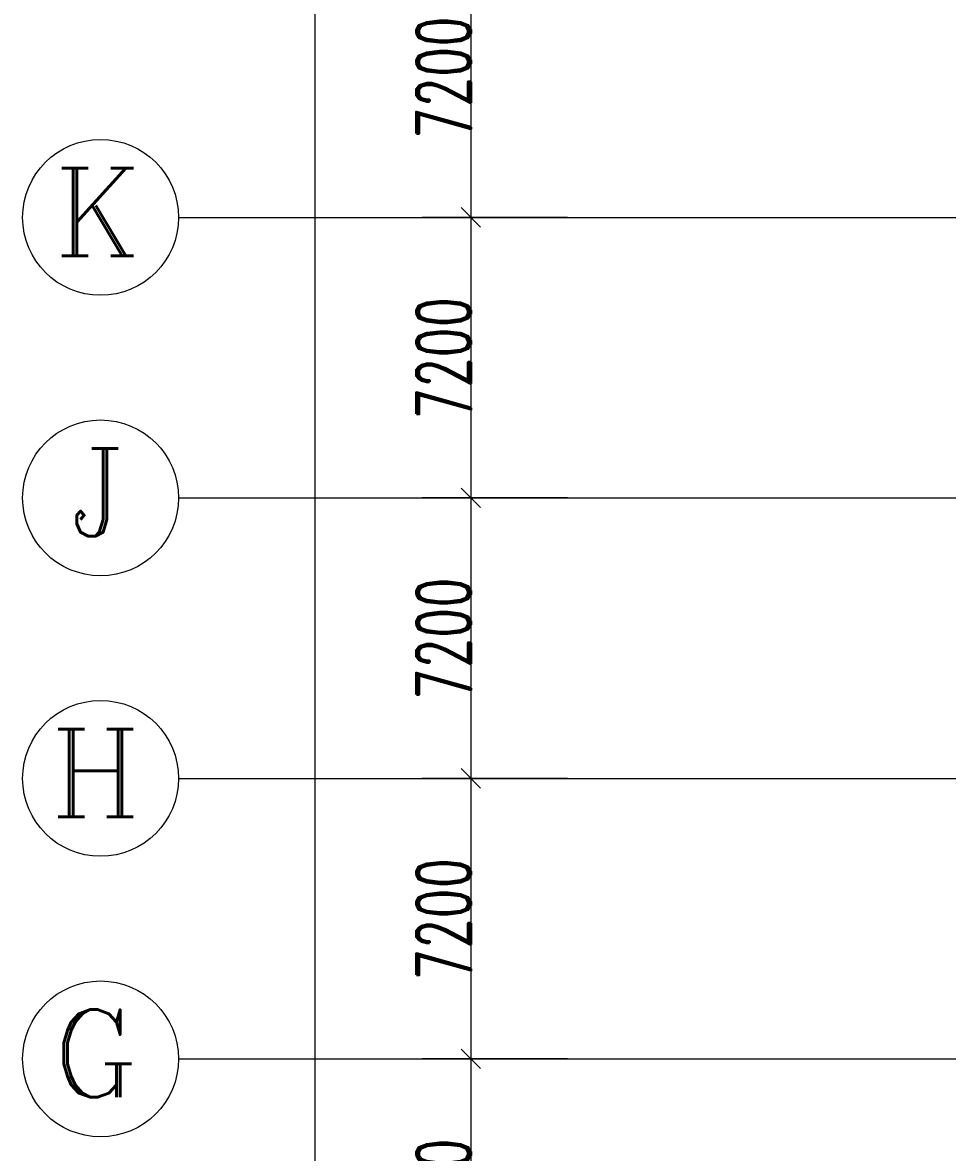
# Model space of a CAD drawing. Header units: millimetres. Extents: x -30000 to 430621, y -31706 to 192400.
# Drawn here: x -30000 to -6277, y 40800 to 69800 of the extents above; entities that cross this region are included whole.
import ezdxf

# ---------------------------------------------------------------- set-up
doc = ezdxf.new("R2010")
doc.units = ezdxf.units.MM
doc.linetypes.add('轴网线', pattern=[22.04, 18.38, -1.83, 0, -1.83])
doc.layers.get('0').update_dxf_attribs({"color": 8})
doc.layers.get('Defpoints').update_dxf_attribs({"color": 8})
for name, color, linetype, lineweight in [('A-ANNO-DIMS', 8, 'Continuous', 9), ('S-GRID', 8, 'Continuous', 9), ('S-GRID-IDEN', 8, 'Continuous', 9)]:
    doc.layers.add(name, color=color, linetype=linetype, lineweight=lineweight)
doc.styles.add('RomanC', font='romanc__.ttf', dxfattribs={"height": 2250})
doc.styles.add('RomanD_4', font='romand__.ttf', dxfattribs={"width": 0.65, "height": 1400})
doc.dimstyles.new('第一_二道尺寸线', dxfattribs={"dimscale": 304.8, "dimtxt": 1405.004626, "dimasz": 1.64042, "dimexe": 4.10105, "dimexo": 0.0625, "dimgap": 0, "dimtad": 1, "dimdec": 0, "dimzin": 0, "dimdsep": 46, "dimtxsty": 'RomanD_4', "dimblk1": 'OBLIQUE', "dimblk2": 'OBLIQUE', "dimsah": 1, "dimcen": 0.09, "dimazin": 0, "dimtfac": 1, "dimtdec": 4, "dimtix": 1, "dimtmove": 0, "dimatfit": 3, "dimfxl": 8.2021, "dimfxlon": 1, "dimtvp": 1, "dimtolj": 1, "dimtzin": 0, "dimlwd": 18, "dimlwe": 18, "dimarcsym": 2})

# ---------------------------------------------------------------- blocks, each defined once
blk = doc.blocks.new('轴网 - 宽度系数 1_0-670626-LAY-4F-1_500-A')
at = {"layer": 'S-GRID-IDEN'}
blk.add_circle((0, 0), 4, dxfattribs=at)
blk = doc.blocks.new('_Oblique')
at = {"color": 0, "linetype": 'ByBlock', "lineweight": -2}
blk.add_line((-0.5, -0.5), (0.5, 0.5), dxfattribs=at)
blk = doc.blocks.new('DIMBLOCK20-LAY-4F-1_500-A')
at = {"layer": 'A-ANNO-DIMS', "color": 0, "lineweight": 18, "transparency": 16777216}
for p, q in [((-16019.05, 72000), (-19750, 72000)), ((-18500, 72000), (-18500, 64800)), ((-16019.05, 64800), (-19750, 64800))]:
    blk.add_line(p, q, dxfattribs=at)
at = {"layer": 'Defpoints', "color": 0, "transparency": 16777216}
for p in [(-16000, 72000), (-18500, 64800), (-16000, 64800)]:
    blk.add_point(p, dxfattribs=at)
at = {"layer": 'A-ANNO-DIMS', "color": 0, "lineweight": 18, "transparency": 16777216, "xscale": 500.0000000000001, "yscale": 500.0000000000001, "zscale": 500.0000000000001}
for p, rotation in [((-18500, 72000), 90), ((-18500, 64800), 270)]:
    blk.add_blockref('_Oblique', p, dxfattribs=dict(at, rotation=rotation))
at = {"layer": 'A-ANNO-DIMS', "color": 0, "lineweight": 18, "transparency": 16777216, "insert": (-19200, 68400), "char_height": 1400, "width": 3890.782, "attachment_point": 5, "rotation": 90, "style": 'RomanD_4'}
blk.add_mtext('\\A1;7200', dxfattribs=at)
blk = doc.blocks.new('DIMBLOCK21-LAY-4F-1_500-A')
at = {"layer": 'A-ANNO-DIMS', "color": 0, "lineweight": 18, "transparency": 16777216}
for p, q in [((-16019.05, 64800), (-19750, 64800)), ((-18500, 64800), (-18500, 57600)), ((-16019.05, 57600), (-19750, 57600))]:
    blk.add_line(p, q, dxfattribs=at)
at = {"layer": 'Defpoints', "color": 0, "transparency": 16777216}
for p in [(-16000, 64800), (-18500, 57600), (-16000, 57600)]:
    blk.add_point(p, dxfattribs=at)
at = {"layer": 'A-ANNO-DIMS', "color": 0, "lineweight": 18, "transparency": 16777216, "xscale": 500.0000000000001, "yscale": 500.0000000000001, "zscale": 500.0000000000001}
for p, rotation in [((-18500, 64800), 90), ((-18500, 57600), 270)]:
    blk.add_blockref('_Oblique', p, dxfattribs=dict(at, rotation=rotation))
at = {"layer": 'A-ANNO-DIMS', "color": 0, "lineweight": 18, "transparency": 16777216, "insert": (-19200, 61200), "char_height": 1400, "width": 3890.782, "attachment_point": 5, "rotation": 90, "style": 'RomanD_4'}
blk.add_mtext('\\A1;7200', dxfattribs=at)
blk = doc.blocks.new('DIMBLOCK22-LAY-4F-1_500-A')
at = {"layer": 'A-ANNO-DIMS', "color": 0, "lineweight": 18, "transparency": 16777216}
for p, q in [((-16019.05, 57600), (-19750, 57600)), ((-18500, 57600), (-18500, 50400)), ((-16019.05, 50400), (-19750, 50400))]:
    blk.add_line(p, q, dxfattribs=at)
at = {"layer": 'Defpoints', "color": 0, "transparency": 16777216}
for p in [(-16000, 57600), (-18500, 50400), (-16000, 50400)]:
    blk.add_point(p, dxfattribs=at)
at = {"layer": 'A-ANNO-DIMS', "color": 0, "lineweight": 18, "transparency": 16777216, "xscale": 500.0000000000001, "yscale": 500.0000000000001, "zscale": 500.0000000000001}
for p, rotation in [((-18500, 57600), 90), ((-18500, 50400), 270)]:
    blk.add_blockref('_Oblique', p, dxfattribs=dict(at, rotation=rotation))
at = {"layer": 'A-ANNO-DIMS', "color": 0, "lineweight": 18, "transparency": 16777216, "insert": (-19200, 54000), "char_height": 1400, "width": 3890.782, "attachment_point": 5, "rotation": 90, "style": 'RomanD_4'}
blk.add_mtext('\\A1;7200', dxfattribs=at)
blk = doc.blocks.new('DIMBLOCK23-LAY-4F-1_500-A')
at = {"layer": 'A-ANNO-DIMS', "color": 0, "lineweight": 18, "transparency": 16777216}
for p, q in [((-16019.05, 50400), (-19750, 50400)), ((-18500, 50400), (-18500, 43200)), ((-16019.05, 43200), (-19750, 43200))]:
    blk.add_line(p, q, dxfattribs=at)
at = {"layer": 'Defpoints', "color": 0, "transparency": 16777216}
for p in [(-16000, 50400), (-18500, 43200), (-16000, 43200)]:
    blk.add_point(p, dxfattribs=at)
at = {"layer": 'A-ANNO-DIMS', "color": 0, "lineweight": 18, "transparency": 16777216, "xscale": 500.0000000000001, "yscale": 500.0000000000001, "zscale": 500.0000000000001}
for p, rotation in [((-18500, 50400), 90), ((-18500, 43200), 270)]:
    blk.add_blockref('_Oblique', p, dxfattribs=dict(at, rotation=rotation))
at = {"layer": 'A-ANNO-DIMS', "color": 0, "lineweight": 18, "transparency": 16777216, "insert": (-19200, 46800), "char_height": 1400, "width": 3890.782, "attachment_point": 5, "rotation": 90, "style": 'RomanD_4'}
blk.add_mtext('\\A1;7200', dxfattribs=at)
blk = doc.blocks.new('DIMBLOCK24-LAY-4F-1_500-A')
at = {"layer": 'A-ANNO-DIMS', "color": 0, "lineweight": 18, "transparency": 16777216}
for p, q in [((-16019.05, 43200), (-19750, 43200)), ((-18500, 43200), (-18500, 36000)), ((-16019.05, 36000), (-19750, 36000))]:
    blk.add_line(p, q, dxfattribs=at)
at = {"layer": 'Defpoints', "color": 0, "transparency": 16777216}
for p in [(-16000, 43200), (-18500, 36000), (-16000, 36000)]:
    blk.add_point(p, dxfattribs=at)
at = {"layer": 'A-ANNO-DIMS', "color": 0, "lineweight": 18, "transparency": 16777216, "xscale": 500.0000000000001, "yscale": 500.0000000000001, "zscale": 500.0000000000001}
for p, rotation in [((-18500, 43200), 90), ((-18500, 36000), 270)]:
    blk.add_blockref('_Oblique', p, dxfattribs=dict(at, rotation=rotation))
at = {"layer": 'A-ANNO-DIMS', "color": 0, "lineweight": 18, "transparency": 16777216, "insert": (-19200, 39600), "char_height": 1400, "width": 3890.782, "attachment_point": 5, "rotation": 90, "style": 'RomanD_4'}
blk.add_mtext('\\A1;7200', dxfattribs=at)
blk = doc.blocks.new('DIMBLOCK97-LAY-4F-1_500-A')
at = {"layer": 'A-ANNO-DIMS', "color": 0, "lineweight": 18, "transparency": 16777216}
for p, q in [((-20019.05, 159050), (-23750, 159050)), ((-22500, 159050), (-22500, -650)), ((-20019.05, -650), (-23750, -650))]:
    blk.add_line(p, q, dxfattribs=at)
at = {"layer": 'Defpoints', "color": 0, "transparency": 16777216}
for p in [(-20000, 159050), (-22500, -650), (-20000, -650)]:
    blk.add_point(p, dxfattribs=at)
at = {"layer": 'A-ANNO-DIMS', "color": 0, "lineweight": 18, "transparency": 16777216, "xscale": 500.0000000000001, "yscale": 500.0000000000001, "zscale": 500.0000000000001}
for p, rotation in [((-22500, 159050), 90), ((-22500, -650), 270)]:
    blk.add_blockref('_Oblique', p, dxfattribs=dict(at, rotation=rotation))
at = {"layer": 'A-ANNO-DIMS', "color": 0, "lineweight": 18, "transparency": 16777216, "insert": (-23200, 79200), "char_height": 1400, "width": 5836.1731, "attachment_point": 5, "rotation": 90, "style": 'RomanD_4'}
blk.add_mtext('\\A1;159700', dxfattribs=at)

msp = doc.modelspace()

# ---------------------------------------------------------------- linework, layer by layer
at = {"layer": 'S-GRID'}
for p, q in [((-26000, 64800), (-16000, 64800)), ((-26000, 57600), (-16000, 57600)), ((-26000, 50400), (-16000, 50400)), ((-26000, 43200), (-16000, 43200))]:
    msp.add_line(p, q, dxfattribs=at)
at = {"layer": 'S-GRID', "linetype": '轴网线'}
for p, q in [((-16000, 64800), (308800, 64800)), ((-16000, 57600), (308800, 57600)), ((-16000, 50400), (308800, 50400)), ((-16000, 43200), (308800, 43200))]:
    msp.add_line(p, q, dxfattribs=at)

# ---------------------------------------------------------------- block references
at = {"layer": 'S-GRID-IDEN', "xscale": 499.9999999999995, "yscale": 499.9999999999995, "zscale": 499.9999999999995, "rotation": 269.9999999999994}
for p in [(-28000, 64800), (-28000, 57600), (-28000, 50400), (-28000, 43200)]:
    msp.add_blockref('轴网 - 宽度系数 1_0-670626-LAY-4F-1_500-A', p, dxfattribs=at)

# ---------------------------------------------------------------- texts
at = {"layer": 'S-GRID-IDEN', "char_height": 2250, "attachment_point": 1, "style": 'RomanC'}
for s, insert, width in [('\\fRomanC|b0|i0|c134|p2|;K', (-29184, 66067), 2845.991), ('\\fRomanC|b0|i0|c134|p2|;J', (-28804, 58867), 1924.05), ('\\fRomanC|b0|i0|c134|p2|;H', (-29284, 51667), 3086.497), ('\\fRomanC|b0|i0|c134|p2|;G', (-29234, 44467), 2966.244)]:
    msp.add_mtext(s, dxfattribs=dict(at, insert=insert, width=width))

# ---------------------------------------------------------------- dimensions: what is measured, and where the dimension line sits
at = {"layer": 'A-ANNO-DIMS', "lineweight": 18}
for base, p1, p2, override, picture, middle in [((-22500, -650), (-20000, 159050), (-20000, -650), {"dimpost": '<>', "dimfxl": 159700}, 'DIMBLOCK97-LAY-4F-1_500-A', (-23200, 79200)), ((-18500, 64800), (-16000, 72000), (-16000, 64800), {"dimpost": '<>', "dimfxl": 7200}, 'DIMBLOCK20-LAY-4F-1_500-A', (-19200, 68400)), ((-18500, 57600), (-16000, 64800), (-16000, 57600), {"dimpost": '<>', "dimfxl": 7200}, 'DIMBLOCK21-LAY-4F-1_500-A', (-19200, 61200)), ((-18500, 50400), (-16000, 57600), (-16000, 50400), {"dimpost": '<>', "dimfxl": 7200}, 'DIMBLOCK22-LAY-4F-1_500-A', (-19200, 54000)), ((-18500, 43200), (-16000, 50400), (-16000, 43200), {"dimpost": '<>', "dimfxl": 7200}, 'DIMBLOCK23-LAY-4F-1_500-A', (-19200, 46800)), ((-18500, 36000), (-16000, 43200), (-16000, 36000), {"dimpost": '<>', "dimfxl": 7200}, 'DIMBLOCK24-LAY-4F-1_500-A', (-19200, 39600))]:
    dim = msp.add_linear_dim(base=base, p1=p1, p2=p2, angle=90, dimstyle='第一_二道尺寸线', override=override, dxfattribs=at)
    dim.commit()
    dim.dimension.update_dxf_attribs({"geometry": picture, "text_midpoint": middle})

doc.saveas('drawing.dxf')
